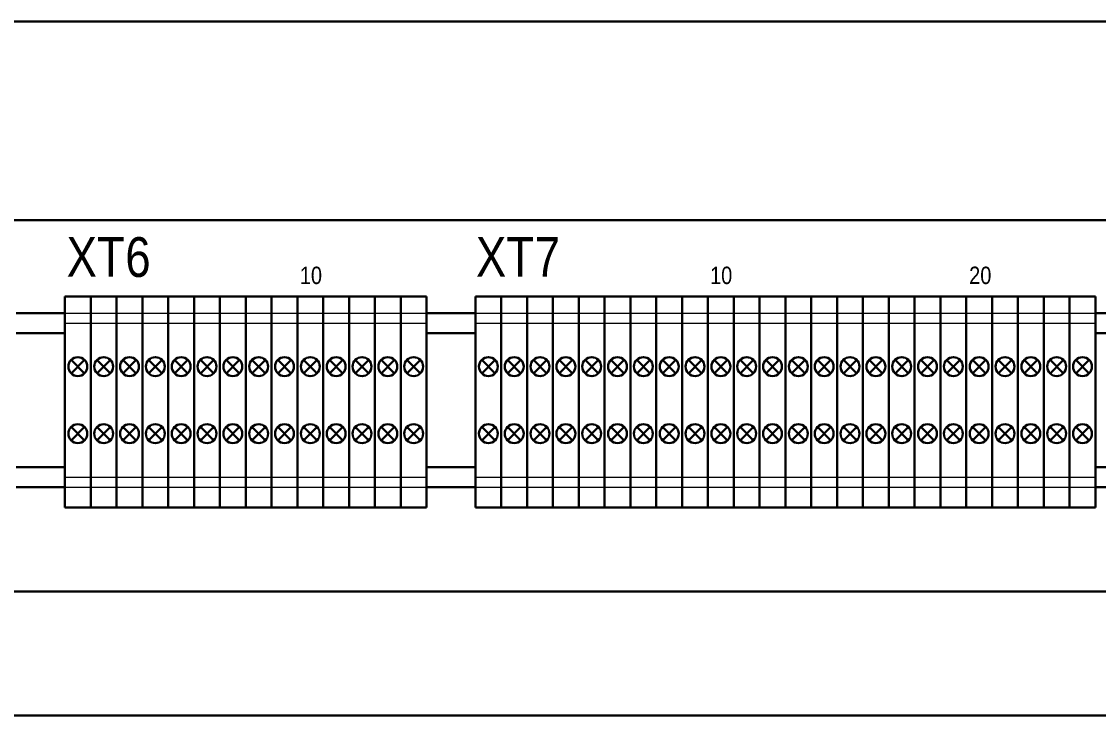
# Model space of a CAD drawing. Header units: millimetres. Extents: x -6000 to 26000, y -6000 to 26000.
# Drawn here: x 108.78 to 138.94, y -4648.66 to -4629.22 of the extents above; entities that cross this region are included whole.
import ezdxf

# ---------------------------------------------------------------- set-up
doc = ezdxf.new("R2010")
doc.units = ezdxf.units.MM
doc.header["$MEASUREMENT"] = 0
doc.layers.add('Чертеж и Рисунок_Ном._пера__1', color=7, linetype='Continuous', lineweight=15)
doc.layers.add('Чертеж и Рисунок_Ном._пера__21', color=7, linetype='Continuous', lineweight=30)
doc.styles.add('СГЕНЕРИР_СТИЛЬ_1', font='')
doc.styles.get('СГЕНЕРИР_СТИЛЬ_1').set_extended_font_data('Arial Narrow')

msp = doc.modelspace()

# ---------------------------------------------------------------- linework, layer by layer
at = {"layer": 'Чертеж и Рисунок_Ном._пера__1', "color": 7, "linetype": 'Continuous', "lineweight": 15}
for p, q in [((109.999, -4637.397), (110.722, -4637.397)), ((110.722, -4637.397), (111.445, -4637.397)), ((111.445, -4637.397), (112.169, -4637.397)), ((112.169, -4637.397), (112.892, -4637.397)), ((112.892, -4637.397), (113.615, -4637.397)), ((113.615, -4637.397), (114.339, -4637.397)), ((114.339, -4637.397), (115.062, -4637.397)), ((115.062, -4637.397), (115.785, -4637.397)), ((115.785, -4637.397), (116.509, -4637.397)), ((116.509, -4637.397), (117.232, -4637.397)), ((117.232, -4637.397), (117.955, -4637.397)), ((117.955, -4637.397), (118.679, -4637.397)), ((118.679, -4637.397), (119.402, -4637.397)), ((119.402, -4637.397), (120.125, -4637.397)), ((121.494, -4637.397), (122.218, -4637.397)), ((122.218, -4637.397), (122.941, -4637.397)), ((122.941, -4637.397), (123.664, -4637.397)), ((123.664, -4637.397), (124.387, -4637.397)), ((124.387, -4637.397), (125.111, -4637.397)), ((125.111, -4637.397), (125.834, -4637.397)), ((125.834, -4637.397), (126.557, -4637.397)), ((126.557, -4637.397), (127.281, -4637.397)), ((127.281, -4637.397), (128.004, -4637.397)), ((128.004, -4637.397), (128.727, -4637.397)), ((128.727, -4637.397), (129.451, -4637.397)), ((129.451, -4637.397), (130.174, -4637.397)), ((130.174, -4637.397), (130.897, -4637.397)), ((130.897, -4637.397), (131.621, -4637.397)), ((131.621, -4637.397), (132.344, -4637.397)), ((132.344, -4637.397), (133.067, -4637.397)), ((133.067, -4637.397), (133.791, -4637.397)), ((133.791, -4637.397), (134.514, -4637.397)), ((134.514, -4637.397), (135.237, -4637.397)), ((135.237, -4637.397), (135.961, -4637.397)), ((135.961, -4637.397), (136.684, -4637.397)), ((136.684, -4637.397), (137.407, -4637.397)), ((137.407, -4637.397), (138.131, -4637.397)), ((138.131, -4637.397), (138.854, -4637.397)), ((109.999, -4637.675), (110.722, -4637.675)), ((110.722, -4637.675), (111.445, -4637.675)), ((111.445, -4637.675), (112.169, -4637.675)), ((112.169, -4637.675), (112.892, -4637.675)), ((112.892, -4637.675), (113.615, -4637.675)), ((113.615, -4637.675), (114.339, -4637.675)), ((114.339, -4637.675), (115.062, -4637.675)), ((115.062, -4637.675), (115.785, -4637.675)), ((115.785, -4637.675), (116.509, -4637.675)), ((116.509, -4637.675), (117.232, -4637.675)), ((117.232, -4637.675), (117.955, -4637.675)), ((117.955, -4637.675), (118.679, -4637.675)), ((118.679, -4637.675), (119.402, -4637.675)), ((119.402, -4637.675), (120.125, -4637.675)), ((121.494, -4637.675), (122.218, -4637.675)), ((122.218, -4637.675), (122.941, -4637.675)), ((122.941, -4637.675), (123.664, -4637.675)), ((123.664, -4637.675), (124.387, -4637.675)), ((124.387, -4637.675), (125.111, -4637.675)), ((125.111, -4637.675), (125.834, -4637.675)), ((125.834, -4637.675), (126.557, -4637.675)), ((126.557, -4637.675), (127.281, -4637.675)), ((127.281, -4637.675), (128.004, -4637.675)), ((128.004, -4637.675), (128.727, -4637.675)), ((128.727, -4637.675), (129.451, -4637.675)), ((129.451, -4637.675), (130.174, -4637.675)), ((130.174, -4637.675), (130.897, -4637.675)), ((130.897, -4637.675), (131.621, -4637.675)), ((131.621, -4637.675), (132.344, -4637.675)), ((132.344, -4637.675), (133.067, -4637.675)), ((133.067, -4637.675), (133.791, -4637.675)), ((133.791, -4637.675), (134.514, -4637.675)), ((134.514, -4637.675), (135.237, -4637.675)), ((135.237, -4637.675), (135.961, -4637.675)), ((135.961, -4637.675), (136.684, -4637.675)), ((136.684, -4637.675), (137.407, -4637.675)), ((137.407, -4637.675), (138.131, -4637.675)), ((138.131, -4637.675), (138.854, -4637.675)), ((109.999, -4641.987), (110.722, -4641.987)), ((110.722, -4641.987), (111.445, -4641.987)), ((111.445, -4641.987), (112.169, -4641.987)), ((112.169, -4641.987), (112.892, -4641.987)), ((112.892, -4641.987), (113.615, -4641.987)), ((113.615, -4641.987), (114.339, -4641.987)), ((114.339, -4641.987), (115.062, -4641.987)), ((115.062, -4641.987), (115.785, -4641.987)), ((115.785, -4641.987), (116.509, -4641.987)), ((116.509, -4641.987), (117.232, -4641.987)), ((117.232, -4641.987), (117.955, -4641.987)), ((117.955, -4641.987), (118.679, -4641.987)), ((118.679, -4641.987), (119.402, -4641.987)), ((119.402, -4641.987), (120.125, -4641.987)), ((121.494, -4641.987), (122.218, -4641.987)), ((122.218, -4641.987), (122.941, -4641.987)), ((122.941, -4641.987), (123.664, -4641.987)), ((123.664, -4641.987), (124.387, -4641.987)), ((124.387, -4641.987), (125.111, -4641.987)), ((125.111, -4641.987), (125.834, -4641.987)), ((125.834, -4641.987), (126.557, -4641.987)), ((126.557, -4641.987), (127.281, -4641.987)), ((127.281, -4641.987), (128.004, -4641.987)), ((128.004, -4641.987), (128.727, -4641.987)), ((128.727, -4641.987), (129.451, -4641.987)), ((129.451, -4641.987), (130.174, -4641.987)), ((130.174, -4641.987), (130.897, -4641.987)), ((130.897, -4641.987), (131.621, -4641.987)), ((131.621, -4641.987), (132.344, -4641.987)), ((132.344, -4641.987), (133.067, -4641.987)), ((133.067, -4641.987), (133.791, -4641.987)), ((133.791, -4641.987), (134.514, -4641.987)), ((134.514, -4641.987), (135.237, -4641.987)), ((135.237, -4641.987), (135.961, -4641.987)), ((135.961, -4641.987), (136.684, -4641.987)), ((136.684, -4641.987), (137.407, -4641.987)), ((137.407, -4641.987), (138.131, -4641.987)), ((138.131, -4641.987), (138.854, -4641.987)), ((109.999, -4642.266), (110.722, -4642.266)), ((110.722, -4642.266), (111.445, -4642.266)), ((111.445, -4642.266), (112.169, -4642.266)), ((112.169, -4642.266), (112.892, -4642.266)), ((112.892, -4642.266), (113.615, -4642.266)), ((113.615, -4642.266), (114.339, -4642.266)), ((114.339, -4642.266), (115.062, -4642.266)), ((115.062, -4642.266), (115.785, -4642.266)), ((115.785, -4642.266), (116.509, -4642.266)), ((116.509, -4642.266), (117.232, -4642.266)), ((117.232, -4642.266), (117.955, -4642.266)), ((117.955, -4642.266), (118.679, -4642.266)), ((118.679, -4642.266), (119.402, -4642.266)), ((119.402, -4642.266), (120.125, -4642.266)), ((121.494, -4642.266), (122.218, -4642.266)), ((122.218, -4642.266), (122.941, -4642.266)), ((122.941, -4642.266), (123.664, -4642.266)), ((123.664, -4642.266), (124.387, -4642.266)), ((124.387, -4642.266), (125.111, -4642.266)), ((125.111, -4642.266), (125.834, -4642.266)), ((125.834, -4642.266), (126.557, -4642.266)), ((126.557, -4642.266), (127.281, -4642.266)), ((127.281, -4642.266), (128.004, -4642.266)), ((128.004, -4642.266), (128.727, -4642.266)), ((128.727, -4642.266), (129.451, -4642.266)), ((129.451, -4642.266), (130.174, -4642.266)), ((130.174, -4642.266), (130.897, -4642.266)), ((130.897, -4642.266), (131.621, -4642.266)), ((131.621, -4642.266), (132.344, -4642.266)), ((132.344, -4642.266), (133.067, -4642.266)), ((133.067, -4642.266), (133.791, -4642.266)), ((133.791, -4642.266), (134.514, -4642.266)), ((134.514, -4642.266), (135.237, -4642.266)), ((135.237, -4642.266), (135.961, -4642.266)), ((135.961, -4642.266), (136.684, -4642.266)), ((136.684, -4642.266), (137.407, -4642.266)), ((137.407, -4642.266), (138.131, -4642.266)), ((138.131, -4642.266), (138.854, -4642.266))]:
    msp.add_line(p, q, dxfattribs=at)
at = {"layer": 'Чертеж и Рисунок_Ном._пера__21', "color": 7, "linetype": 'Continuous', "lineweight": 30}
for p, q in [((84.398, -4629.225), (155.339, -4629.225)), ((155.339, -4634.789), (84.398, -4634.789)), ((109.999, -4642.838), (109.999, -4636.926)), ((109.999, -4636.926), (110.722, -4636.926)), ((110.722, -4636.926), (110.722, -4642.838)), ((110.722, -4642.838), (110.722, -4636.926)), ((110.722, -4636.926), (111.445, -4636.926)), ((111.445, -4636.926), (111.445, -4642.838)), ((111.445, -4642.838), (111.445, -4636.926)), ((111.445, -4636.926), (112.169, -4636.926)), ((112.169, -4636.926), (112.169, -4642.838)), ((112.169, -4642.838), (112.169, -4636.926)), ((112.169, -4636.926), (112.892, -4636.926)), ((112.892, -4636.926), (112.892, -4642.838)), ((112.892, -4642.838), (112.892, -4636.926)), ((112.892, -4636.926), (113.615, -4636.926)), ((113.615, -4636.926), (113.615, -4642.838)), ((113.615, -4642.838), (113.615, -4636.926)), ((113.615, -4636.926), (114.339, -4636.926)), ((114.339, -4636.926), (114.339, -4642.838)), ((114.339, -4642.838), (114.339, -4636.926)), ((114.339, -4636.926), (115.062, -4636.926)), ((115.062, -4636.926), (115.062, -4642.838)), ((115.062, -4642.838), (115.062, -4636.926)), ((115.062, -4636.926), (115.785, -4636.926)), ((115.785, -4636.926), (115.785, -4642.838)), ((115.785, -4642.838), (115.785, -4636.926)), ((115.785, -4636.926), (116.509, -4636.926)), ((116.509, -4636.926), (116.509, -4642.838)), ((116.509, -4642.838), (116.509, -4636.926)), ((116.509, -4636.926), (117.232, -4636.926)), ((117.232, -4636.926), (117.232, -4642.838)), ((117.232, -4642.838), (117.232, -4636.926)), ((117.232, -4636.926), (117.955, -4636.926)), ((117.955, -4636.926), (117.955, -4642.838)), ((117.955, -4642.838), (117.955, -4636.926)), ((117.955, -4636.926), (118.679, -4636.926)), ((118.679, -4636.926), (118.679, -4642.838)), ((118.679, -4642.838), (118.679, -4636.926)), ((118.679, -4636.926), (119.402, -4636.926)), ((119.402, -4636.926), (119.402, -4642.838)), ((119.402, -4642.838), (119.402, -4636.926)), ((119.402, -4636.926), (120.125, -4636.926)), ((120.125, -4636.926), (120.125, -4642.838)), ((121.494, -4642.838), (121.494, -4636.926)), ((121.494, -4636.926), (122.218, -4636.926)), ((122.218, -4636.926), (122.218, -4642.838)), ((122.218, -4642.838), (122.218, -4636.926)), ((122.218, -4636.926), (122.941, -4636.926)), ((122.941, -4636.926), (122.941, -4642.838)), ((122.941, -4642.838), (122.941, -4636.926)), ((122.941, -4636.926), (123.664, -4636.926)), ((123.664, -4636.926), (123.664, -4642.838)), ((123.664, -4642.838), (123.664, -4636.926)), ((123.664, -4636.926), (124.387, -4636.926)), ((124.387, -4636.926), (124.387, -4642.838)), ((124.387, -4642.838), (124.387, -4636.926)), ((124.387, -4636.926), (125.111, -4636.926)), ((125.111, -4636.926), (125.111, -4642.838)), ((125.111, -4642.838), (125.111, -4636.926)), ((125.111, -4636.926), (125.834, -4636.926)), ((125.834, -4636.926), (125.834, -4642.838)), ((125.834, -4642.838), (125.834, -4636.926)), ((125.834, -4636.926), (126.557, -4636.926)), ((126.557, -4636.926), (126.557, -4642.838)), ((126.557, -4642.838), (126.557, -4636.926)), ((126.557, -4636.926), (127.281, -4636.926)), ((127.281, -4636.926), (127.281, -4642.838)), ((127.281, -4642.838), (127.281, -4636.926)), ((127.281, -4636.926), (128.004, -4636.926)), ((128.004, -4636.926), (128.004, -4642.838)), ((128.004, -4642.838), (128.004, -4636.926)), ((128.004, -4636.926), (128.727, -4636.926)), ((128.727, -4636.926), (128.727, -4642.838)), ((128.727, -4642.838), (128.727, -4636.926)), ((128.727, -4636.926), (129.451, -4636.926)), ((129.451, -4636.926), (129.451, -4642.838)), ((129.451, -4642.838), (129.451, -4636.926)), ((129.451, -4636.926), (130.174, -4636.926)), ((130.174, -4636.926), (130.174, -4642.838)), ((130.174, -4642.838), (130.174, -4636.926)), ((130.174, -4636.926), (130.897, -4636.926)), ((130.897, -4636.926), (130.897, -4642.838)), ((130.897, -4642.838), (130.897, -4636.926)), ((130.897, -4636.926), (131.621, -4636.926)), ((131.621, -4636.926), (131.621, -4642.838)), ((131.621, -4642.838), (131.621, -4636.926)), ((131.621, -4636.926), (132.344, -4636.926)), ((132.344, -4636.926), (132.344, -4642.838)), ((132.344, -4642.838), (132.344, -4636.926)), ((132.344, -4636.926), (133.067, -4636.926)), ((133.067, -4636.926), (133.067, -4642.838)), ((133.067, -4642.838), (133.067, -4636.926)), ((133.067, -4636.926), (133.791, -4636.926)), ((133.791, -4636.926), (133.791, -4642.838)), ((133.791, -4642.838), (133.791, -4636.926)), ((133.791, -4636.926), (134.514, -4636.926)), ((134.514, -4636.926), (134.514, -4642.838)), ((134.514, -4642.838), (134.514, -4636.926)), ((134.514, -4636.926), (135.237, -4636.926)), ((135.237, -4636.926), (135.237, -4642.838)), ((135.237, -4642.838), (135.237, -4636.926)), ((135.237, -4636.926), (135.961, -4636.926)), ((135.961, -4636.926), (135.961, -4642.838)), ((135.961, -4642.838), (135.961, -4636.926)), ((135.961, -4636.926), (136.684, -4636.926)), ((136.684, -4636.926), (136.684, -4642.838)), ((136.684, -4642.838), (136.684, -4636.926)), ((136.684, -4636.926), (137.407, -4636.926)), ((137.407, -4636.926), (137.407, -4642.838)), ((137.407, -4642.838), (137.407, -4636.926)), ((137.407, -4636.926), (138.131, -4636.926)), ((138.131, -4636.926), (138.131, -4642.838)), ((138.131, -4642.838), (138.131, -4636.926)), ((138.131, -4636.926), (138.854, -4636.926)), ((138.854, -4636.926), (138.854, -4642.838)), ((108.63, -4637.397), (109.999, -4637.397)), ((120.125, -4637.397), (121.494, -4637.397)), ((138.854, -4637.397), (154.644, -4637.397)), ((108.63, -4637.954), (109.999, -4637.954)), ((120.125, -4637.954), (121.494, -4637.954)), ((138.854, -4637.954), (154.644, -4637.954)), ((110.548, -4638.705), (110.173, -4639.08)), ((110.173, -4638.705), (110.548, -4639.08)), ((111.271, -4638.705), (110.896, -4639.08)), ((110.896, -4638.705), (111.271, -4639.08)), ((111.994, -4638.705), (111.62, -4639.08)), ((111.62, -4638.705), (111.994, -4639.08)), ((112.718, -4638.705), (112.343, -4639.08)), ((112.343, -4638.705), (112.718, -4639.08)), ((113.441, -4638.705), (113.066, -4639.08)), ((113.066, -4638.705), (113.441, -4639.08)), ((114.164, -4638.705), (113.79, -4639.08)), ((113.79, -4638.705), (114.164, -4639.08)), ((114.887, -4638.705), (114.513, -4639.08)), ((114.513, -4638.705), (114.887, -4639.08)), ((115.611, -4638.705), (115.236, -4639.08)), ((115.236, -4638.705), (115.611, -4639.08)), ((116.334, -4638.705), (115.96, -4639.08)), ((115.96, -4638.705), (116.334, -4639.08)), ((117.057, -4638.705), (116.683, -4639.08)), ((116.683, -4638.705), (117.057, -4639.08)), ((117.781, -4638.705), (117.406, -4639.08)), ((117.406, -4638.705), (117.781, -4639.08)), ((118.504, -4638.705), (118.13, -4639.08)), ((118.13, -4638.705), (118.504, -4639.08)), ((119.227, -4638.705), (118.853, -4639.08)), ((118.853, -4638.705), (119.227, -4639.08)), ((119.951, -4638.705), (119.576, -4639.08)), ((119.576, -4638.705), (119.951, -4639.08)), ((122.043, -4638.705), (121.669, -4639.08)), ((121.669, -4638.705), (122.043, -4639.08)), ((122.766, -4638.705), (122.392, -4639.08)), ((122.392, -4638.705), (122.766, -4639.08)), ((123.49, -4638.705), (123.115, -4639.08)), ((123.115, -4638.705), (123.49, -4639.08)), ((124.213, -4638.705), (123.839, -4639.08)), ((123.839, -4638.705), (124.213, -4639.08)), ((124.936, -4638.705), (124.562, -4639.08)), ((124.562, -4638.705), (124.936, -4639.08)), ((125.66, -4638.705), (125.285, -4639.08)), ((125.285, -4638.705), (125.66, -4639.08)), ((126.383, -4638.705), (126.009, -4639.08)), ((126.009, -4638.705), (126.383, -4639.08)), ((127.106, -4638.705), (126.732, -4639.08)), ((126.732, -4638.705), (127.106, -4639.08)), ((127.83, -4638.705), (127.455, -4639.08)), ((127.455, -4638.705), (127.83, -4639.08)), ((128.553, -4638.705), (128.179, -4639.08)), ((128.179, -4638.705), (128.553, -4639.08)), ((129.276, -4638.705), (128.902, -4639.08)), ((128.902, -4638.705), (129.276, -4639.08)), ((130, -4638.705), (129.625, -4639.08)), ((129.625, -4638.705), (130, -4639.08)), ((130.723, -4638.705), (130.348, -4639.08)), ((130.348, -4638.705), (130.723, -4639.08)), ((131.446, -4638.705), (131.072, -4639.08)), ((131.072, -4638.705), (131.446, -4639.08)), ((132.17, -4638.705), (131.795, -4639.08)), ((131.795, -4638.705), (132.17, -4639.08)), ((132.893, -4638.705), (132.518, -4639.08)), ((132.518, -4638.705), (132.893, -4639.08)), ((133.616, -4638.705), (133.242, -4639.08)), ((133.242, -4638.705), (133.616, -4639.08)), ((134.34, -4638.705), (133.965, -4639.08)), ((133.965, -4638.705), (134.34, -4639.08)), ((135.063, -4638.705), (134.688, -4639.08)), ((134.688, -4638.705), (135.063, -4639.08)), ((135.786, -4638.705), (135.412, -4639.08)), ((135.412, -4638.705), (135.786, -4639.08)), ((136.509, -4638.705), (136.135, -4639.08)), ((136.135, -4638.705), (136.509, -4639.08)), ((137.233, -4638.705), (136.858, -4639.08)), ((136.858, -4638.705), (137.233, -4639.08)), ((137.956, -4638.705), (137.582, -4639.08)), ((137.582, -4638.705), (137.956, -4639.08)), ((138.679, -4638.705), (138.305, -4639.08)), ((138.305, -4638.705), (138.679, -4639.08)), ((110.548, -4640.583), (110.173, -4640.957)), ((110.173, -4640.583), (110.548, -4640.957)), ((111.271, -4640.583), (110.896, -4640.957)), ((110.896, -4640.583), (111.271, -4640.957)), ((111.994, -4640.583), (111.62, -4640.957)), ((111.62, -4640.583), (111.994, -4640.957)), ((112.718, -4640.583), (112.343, -4640.957)), ((112.343, -4640.583), (112.718, -4640.957)), ((113.441, -4640.583), (113.066, -4640.957)), ((113.066, -4640.583), (113.441, -4640.957)), ((114.164, -4640.583), (113.79, -4640.957)), ((113.79, -4640.583), (114.164, -4640.957)), ((114.887, -4640.583), (114.513, -4640.957)), ((114.513, -4640.583), (114.887, -4640.957)), ((115.611, -4640.583), (115.236, -4640.957)), ((115.236, -4640.583), (115.611, -4640.957)), ((116.334, -4640.583), (115.96, -4640.957)), ((115.96, -4640.583), (116.334, -4640.957)), ((117.057, -4640.583), (116.683, -4640.957)), ((116.683, -4640.583), (117.057, -4640.957)), ((117.781, -4640.583), (117.406, -4640.957)), ((117.406, -4640.583), (117.781, -4640.957)), ((118.504, -4640.583), (118.13, -4640.957)), ((118.13, -4640.583), (118.504, -4640.957)), ((119.227, -4640.583), (118.853, -4640.957)), ((118.853, -4640.583), (119.227, -4640.957)), ((119.951, -4640.583), (119.576, -4640.957)), ((119.576, -4640.583), (119.951, -4640.957)), ((122.043, -4640.583), (121.669, -4640.957)), ((121.669, -4640.583), (122.043, -4640.957)), ((122.766, -4640.583), (122.392, -4640.957)), ((122.392, -4640.583), (122.766, -4640.957)), ((123.49, -4640.583), (123.115, -4640.957)), ((123.115, -4640.583), (123.49, -4640.957)), ((124.213, -4640.583), (123.839, -4640.957)), ((123.839, -4640.583), (124.213, -4640.957)), ((124.936, -4640.583), (124.562, -4640.957)), ((124.562, -4640.583), (124.936, -4640.957)), ((125.66, -4640.583), (125.285, -4640.957)), ((125.285, -4640.583), (125.66, -4640.957)), ((126.383, -4640.583), (126.009, -4640.957)), ((126.009, -4640.583), (126.383, -4640.957)), ((127.106, -4640.583), (126.732, -4640.957)), ((126.732, -4640.583), (127.106, -4640.957)), ((127.83, -4640.583), (127.455, -4640.957)), ((127.455, -4640.583), (127.83, -4640.957)), ((128.553, -4640.583), (128.179, -4640.957)), ((128.179, -4640.583), (128.553, -4640.957)), ((129.276, -4640.583), (128.902, -4640.957)), ((128.902, -4640.583), (129.276, -4640.957)), ((130, -4640.583), (129.625, -4640.957)), ((129.625, -4640.583), (130, -4640.957)), ((130.723, -4640.583), (130.348, -4640.957)), ((130.348, -4640.583), (130.723, -4640.957)), ((131.446, -4640.583), (131.072, -4640.957)), ((131.072, -4640.583), (131.446, -4640.957)), ((132.17, -4640.583), (131.795, -4640.957)), ((131.795, -4640.583), (132.17, -4640.957)), ((132.893, -4640.583), (132.518, -4640.957)), ((132.518, -4640.583), (132.893, -4640.957)), ((133.616, -4640.583), (133.242, -4640.957)), ((133.242, -4640.583), (133.616, -4640.957)), ((134.34, -4640.583), (133.965, -4640.957)), ((133.965, -4640.583), (134.34, -4640.957)), ((135.063, -4640.583), (134.688, -4640.957)), ((134.688, -4640.583), (135.063, -4640.957)), ((135.786, -4640.583), (135.412, -4640.957)), ((135.412, -4640.583), (135.786, -4640.957)), ((136.509, -4640.583), (136.135, -4640.957)), ((136.135, -4640.583), (136.509, -4640.957)), ((137.233, -4640.583), (136.858, -4640.957)), ((136.858, -4640.583), (137.233, -4640.957)), ((137.956, -4640.583), (137.582, -4640.957)), ((137.582, -4640.583), (137.956, -4640.957)), ((138.679, -4640.583), (138.305, -4640.957)), ((138.305, -4640.583), (138.679, -4640.957)), ((109.999, -4641.709), (108.63, -4641.709)), ((121.494, -4641.709), (120.125, -4641.709)), ((154.644, -4641.709), (138.854, -4641.709)), ((109.999, -4642.266), (108.63, -4642.266)), ((121.494, -4642.266), (120.125, -4642.266)), ((154.644, -4642.266), (138.854, -4642.266)), ((110.722, -4642.838), (109.999, -4642.838)), ((111.445, -4642.838), (110.722, -4642.838)), ((112.169, -4642.838), (111.445, -4642.838)), ((112.892, -4642.838), (112.169, -4642.838)), ((113.615, -4642.838), (112.892, -4642.838)), ((114.339, -4642.838), (113.615, -4642.838)), ((115.062, -4642.838), (114.339, -4642.838)), ((115.785, -4642.838), (115.062, -4642.838)), ((116.509, -4642.838), (115.785, -4642.838)), ((117.232, -4642.838), (116.509, -4642.838)), ((117.955, -4642.838), (117.232, -4642.838)), ((118.679, -4642.838), (117.955, -4642.838)), ((119.402, -4642.838), (118.679, -4642.838)), ((120.125, -4642.838), (119.402, -4642.838)), ((122.218, -4642.838), (121.494, -4642.838)), ((122.941, -4642.838), (122.218, -4642.838)), ((123.664, -4642.838), (122.941, -4642.838)), ((124.387, -4642.838), (123.664, -4642.838)), ((125.111, -4642.838), (124.387, -4642.838)), ((125.834, -4642.838), (125.111, -4642.838)), ((126.557, -4642.838), (125.834, -4642.838)), ((127.281, -4642.838), (126.557, -4642.838)), ((128.004, -4642.838), (127.281, -4642.838)), ((128.727, -4642.838), (128.004, -4642.838)), ((129.451, -4642.838), (128.727, -4642.838)), ((130.174, -4642.838), (129.451, -4642.838)), ((130.897, -4642.838), (130.174, -4642.838)), ((131.621, -4642.838), (130.897, -4642.838)), ((132.344, -4642.838), (131.621, -4642.838)), ((133.067, -4642.838), (132.344, -4642.838)), ((133.791, -4642.838), (133.067, -4642.838)), ((134.514, -4642.838), (133.791, -4642.838)), ((135.237, -4642.838), (134.514, -4642.838)), ((135.961, -4642.838), (135.237, -4642.838)), ((136.684, -4642.838), (135.961, -4642.838)), ((137.407, -4642.838), (136.684, -4642.838)), ((138.131, -4642.838), (137.407, -4642.838)), ((138.854, -4642.838), (138.131, -4642.838)), ((84.398, -4645.187), (155.339, -4645.187)), ((155.339, -4648.664), (84.398, -4648.664))]:
    msp.add_line(p, q, dxfattribs=at)
for centre in [(110.36, -4638.892), (111.084, -4638.892), (111.807, -4638.892), (112.53, -4638.892), (113.254, -4638.892), (113.977, -4638.892), (114.7, -4638.892), (115.424, -4638.892), (116.147, -4638.892), (116.87, -4638.892), (117.594, -4638.892), (118.317, -4638.892), (119.04, -4638.892), (119.764, -4638.892), (121.856, -4638.892), (122.579, -4638.892), (123.302, -4638.892), (124.026, -4638.892), (124.749, -4638.892), (125.472, -4638.892), (126.196, -4638.892), (126.919, -4638.892), (127.642, -4638.892), (128.366, -4638.892), (129.089, -4638.892), (129.812, -4638.892), (130.536, -4638.892), (131.259, -4638.892), (131.982, -4638.892), (132.706, -4638.892), (133.429, -4638.892), (134.152, -4638.892), (134.876, -4638.892), (135.599, -4638.892), (136.322, -4638.892), (137.046, -4638.892), (137.769, -4638.892), (138.492, -4638.892), (110.36, -4640.77), (111.084, -4640.77), (111.807, -4640.77), (112.53, -4640.77), (113.254, -4640.77), (113.977, -4640.77), (114.7, -4640.77), (115.424, -4640.77), (116.147, -4640.77), (116.87, -4640.77), (117.594, -4640.77), (118.317, -4640.77), (119.04, -4640.77), (119.764, -4640.77), (121.856, -4640.77), (122.579, -4640.77), (123.302, -4640.77), (124.026, -4640.77), (124.749, -4640.77), (125.472, -4640.77), (126.196, -4640.77), (126.919, -4640.77), (127.642, -4640.77), (128.366, -4640.77), (129.089, -4640.77), (129.812, -4640.77), (130.536, -4640.77), (131.259, -4640.77), (131.982, -4640.77), (132.706, -4640.77), (133.429, -4640.77), (134.152, -4640.77), (134.876, -4640.77), (135.599, -4640.77), (136.322, -4640.77), (137.046, -4640.77), (137.769, -4640.77), (138.492, -4640.77)]:
    msp.add_circle(centre, 0.265, dxfattribs=at)

# ---------------------------------------------------------------- texts
at = {"layer": 'Чертеж и Рисунок_Ном._пера__1', "color": 7, "linetype": 'Continuous', "lineweight": 15, "attachment_point": 7, "style": 'СГЕНЕРИР_СТИЛЬ_1'}
for s, insert, char_height in [('\\A1;{\\pql;\\fArial Narrow|b0|i0|c204|p34;XT}', (110.045, -4636.376), 1.1128), ('\\A1;{\\pql;\\fArial Narrow|b0|i0|c204|p34;6}', (111.689, -4636.395), 1.1128), ('\\A1;{\\pql;\\fArial Narrow|b0|i0|c204|p34;XT}', (121.507, -4636.376), 1.1128), ('\\A1;{\\pql;\\fArial Narrow|b0|i0|c204|p34;7}', (123.151, -4636.376), 1.1128), ('\\A1;{\\pql;\\fArial Narrow|b0|i0|c204|p34;10}', (116.577, -4636.586), 0.48685), ('\\A1;{\\pql;\\fArial Narrow|b0|i0|c204|p34;10}', (128.064, -4636.586), 0.48685), ('\\A1;{\\pql;\\fArial Narrow|b0|i0|c204|p34;2}', (135.318, -4636.577), 0.48685), ('\\A1;{\\pql;\\fArial Narrow|b0|i0|c204|p34;0}', (135.63, -4636.586), 0.48685)]:
    msp.add_mtext(s, dxfattribs=dict(at, insert=insert, char_height=char_height))

doc.saveas('drawing.dxf')
